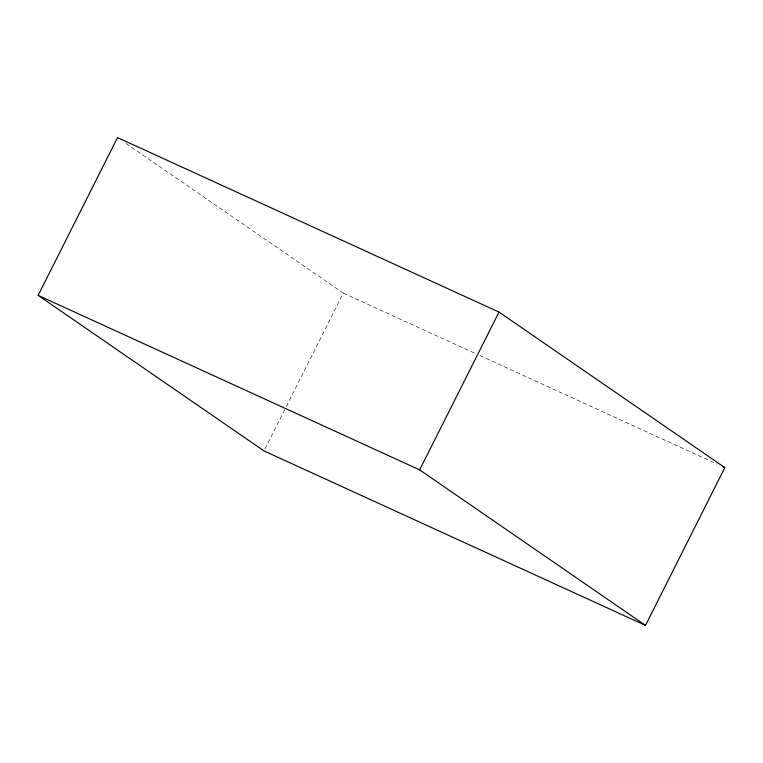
<?xml version="1.0" encoding="UTF-8"?>
<svg xmlns="http://www.w3.org/2000/svg" width="763" height="763" viewBox="0 0 763 763"><rect width="100%" height="100%" fill="white"/><g stroke="black" fill="none" stroke-linecap="round" stroke-linejoin="round"><path stroke-width="0.57" stroke-dasharray="3.81 2.86" d="M265.047 448.797L285.82 407.49M286.354 406.431L343.34 293.126L125.332 142.986M343.34 293.126L475.568 353.603M479.908 355.577L717.268 464.142"/><path stroke-width="1.14" d="M38.15 295.386L117.512 137.598L499.012 312.086L724.85 467.614L645.488 625.402L263.988 450.914L38.15 295.386L419.66 469.874L645.488 625.402M419.66 469.874L499.012 312.086M722.685 466.622L724.85 467.614"/></g></svg>
